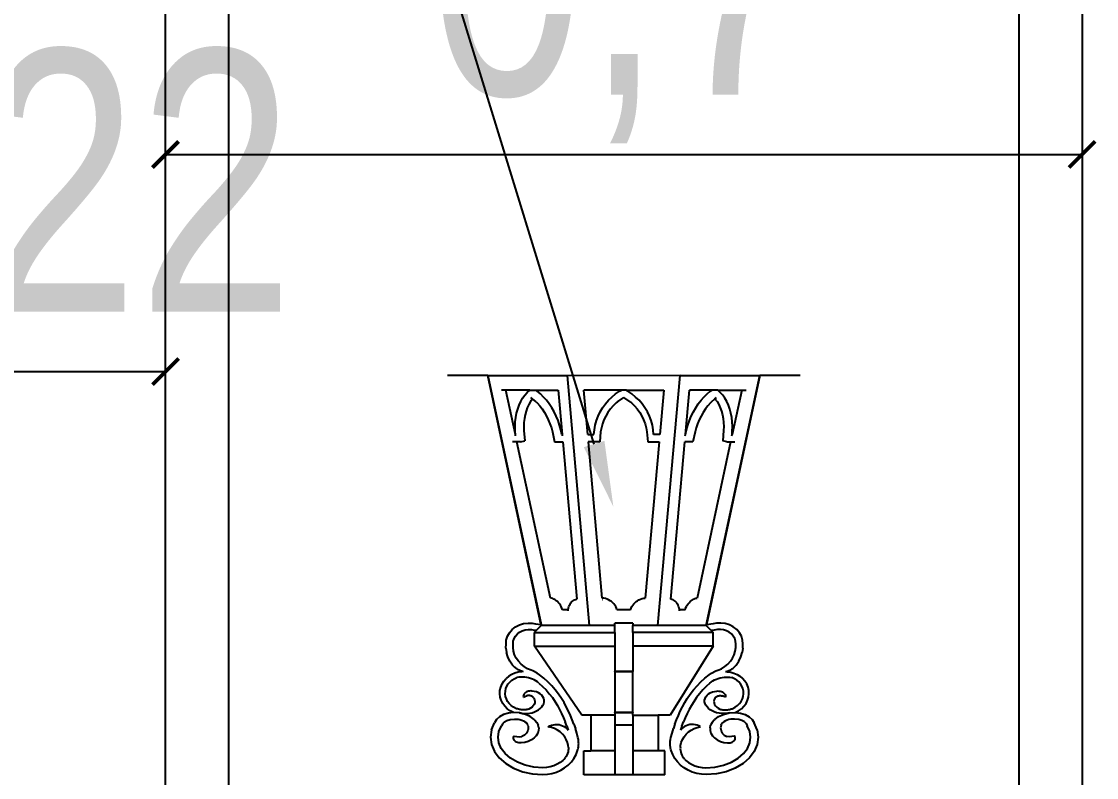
# Model space of a CAD drawing. Header units: inches. Extents: x -279 to 561, y -345 to 342.
# Drawn here: x -219.076 to -218.255, y 58.821 to 59.398 of the extents above; entities that cross this region are included whole.
import ezdxf
from ezdxf import colors
from ezdxf.entities.mleader import LeaderData, LeaderLine
from ezdxf.math import Vec2, Vec3

# ---------------------------------------------------------------- set-up
doc = ezdxf.new("R2010")
doc.units = ezdxf.units.IN
doc.header["$LTSCALE"] = 0.5
doc.header["$MEASUREMENT"] = 0
for name, color, linetype in [('Edges', 7, 'Continuous'), ('TEXT', 3, 'Continuous'), ('WAL', 7, 'Continuous')]:
    doc.layers.add(name, color=color, linetype=linetype)
doc.styles.add('ROM', font='AGENCYR.TTF', dxfattribs={"width": 0.8})
doc.styles.get("Standard").update_dxf_attribs({"font": 'arial.ttf'})
doc.dimstyles.new('Copy(9) of ISO-25', dxfattribs={"dimtxt": 0.2, "dimasz": 0.02, "dimexe": 0.05, "dimexo": 0.05, "dimgap": 0.02, "dimtad": 1, "dimtxsty": 'ROM', "dimblk": 'ARCHTICK', "dimcen": 0.03, "dimse1": 1, "dimse2": 1, "dimclrd": 248, "dimclrt": 248, "dimadec": 0, "dimazin": 0, "dimtfac": 1, "dimtmove": 0, "dimatfit": 3, "dimldrblk": 'DOT', "dimfxl": 1, "dimarcsym": 0})

# ---------------------------------------------------------------- blocks, each defined once
blk = doc.blocks.new('xx')
at = {"layer": 'Edges'}
for p, q in [((37.97503, 12.48296), (37.98899, 12.48296)), ((38.01653, 12.48296), (37.98899, 12.48296)), ((37.98899, 12.48296), (38.00742, 12.39684)), ((38.00748, 12.39658), (37.98899, 12.48296)), ((38.02418, 12.39658), (38.01653, 12.48296)), ((38.01653, 12.48296), (38.05539, 12.48294)), ((38.02418, 12.39658), (38.01653, 12.48296)), ((38.04781, 12.39658), (38.05547, 12.48296)), ((38.04781, 12.39658), (38.05547, 12.48296)), ((38.05539, 12.48294), (38.05539, 12.48296)), ((38.05539, 12.48294), (38.05547, 12.48296)), ((38.083, 12.48296), (38.05547, 12.48296)), ((38.06452, 12.39658), (38.083, 12.48296)), ((38.083, 12.48296), (38.06459, 12.39691)), ((38.06459, 12.39691), (38.083, 12.48296)), ((38.083, 12.48296), (38.09697, 12.48296)), ((37.99524, 12.47792), (37.99372, 12.47792)), ((37.99524, 12.47792), (37.99852, 12.46261)), ((38.00352, 12.47792), (37.99524, 12.47792)), ((38.00104, 12.47514), (38.00179, 12.47619)), ((38.00179, 12.47619), (38.00262, 12.47712)), ((38.00262, 12.47712), (38.00352, 12.47792)), ((38.00352, 12.47792), (38.00557, 12.47792)), ((38.0061, 12.47755), (38.00557, 12.47792)), ((38.00557, 12.47792), (38.01332, 12.47792)), ((38.00721, 12.47662), (38.0061, 12.47755)), ((38.00828, 12.47558), (38.00721, 12.47662)), ((38.01468, 12.46261), (38.01332, 12.47792)), ((38.02218, 12.47792), (38.02214, 12.47792)), ((38.02218, 12.47792), (38.02354, 12.46261)), ((38.03522, 12.47792), (38.02218, 12.47792)), ((38.03189, 12.47558), (38.03318, 12.47662)), ((38.03318, 12.47662), (38.03455, 12.47755)), ((38.03455, 12.47755), (38.03522, 12.47792)), ((38.03522, 12.47792), (38.03678, 12.47792)), ((38.03745, 12.47755), (38.03678, 12.47792)), ((38.03678, 12.47792), (38.04982, 12.47792)), ((38.03882, 12.47662), (38.03745, 12.47755)), ((38.0401, 12.47558), (38.03882, 12.47662)), ((38.04846, 12.46261), (38.04982, 12.47792)), ((38.04982, 12.47792), (38.04986, 12.47792)), ((38.05868, 12.47792), (38.05732, 12.46261)), ((38.06643, 12.47792), (38.05868, 12.47792)), ((38.06372, 12.47558), (38.06479, 12.47662)), ((38.06479, 12.47662), (38.0659, 12.47755)), ((38.0659, 12.47755), (38.06643, 12.47792)), ((38.06848, 12.47792), (38.06643, 12.47792)), ((38.06938, 12.47712), (38.06848, 12.47792)), ((38.06848, 12.47792), (38.07675, 12.47792)), ((38.07021, 12.47619), (38.06938, 12.47712)), ((38.07096, 12.47514), (38.07021, 12.47619)), ((38.07347, 12.46261), (38.07675, 12.47792)), ((38.07675, 12.47792), (38.07828, 12.47792)), ((37.99932, 12.47141), (37.9998, 12.47275)), ((37.9998, 12.47275), (38.00037, 12.47399)), ((38.00037, 12.47399), (38.00104, 12.47514)), ((38.00315, 12.47298), (38.00265, 12.47188)), ((38.00374, 12.474), (38.00315, 12.47298)), ((38.00402, 12.47438), (38.00374, 12.474)), ((38.0045, 12.47493), (38.0039, 12.47544)), ((38.00402, 12.47438), (38.0045, 12.47493)), ((38.00566, 12.47395), (38.0045, 12.47493)), ((38.00566, 12.47395), (38.00605, 12.47357)), ((38.00605, 12.47357), (38.00695, 12.47255)), ((38.00695, 12.47255), (38.00779, 12.47145)), ((38.00929, 12.47443), (38.00828, 12.47558)), ((38.01024, 12.47318), (38.00929, 12.47443)), ((38.01112, 12.47184), (38.01024, 12.47318)), ((38.02867, 12.47184), (38.02963, 12.47318)), ((38.02963, 12.47318), (38.03071, 12.47443)), ((38.03071, 12.47443), (38.03189, 12.47558)), ((38.03231, 12.47255), (38.03135, 12.47145)), ((38.03335, 12.47357), (38.03231, 12.47255)), ((38.03382, 12.47395), (38.03335, 12.47357)), ((38.03382, 12.47395), (38.036, 12.47544)), ((38.03817, 12.47395), (38.036, 12.47544)), ((38.03817, 12.47395), (38.03864, 12.47357)), ((38.03864, 12.47357), (38.03969, 12.47255)), ((38.03969, 12.47255), (38.04064, 12.47145)), ((38.04129, 12.47443), (38.0401, 12.47558)), ((38.04237, 12.47318), (38.04129, 12.47443)), ((38.04333, 12.47184), (38.04237, 12.47318)), ((38.06088, 12.47184), (38.06176, 12.47318)), ((38.06176, 12.47318), (38.06271, 12.47443)), ((38.06271, 12.47443), (38.06372, 12.47558)), ((38.06505, 12.47255), (38.06421, 12.47145)), ((38.06595, 12.47357), (38.06505, 12.47255)), ((38.06634, 12.47395), (38.06595, 12.47357)), ((38.06634, 12.47395), (38.0675, 12.47493)), ((38.0675, 12.47493), (38.0681, 12.47544)), ((38.06798, 12.47438), (38.0675, 12.47493)), ((38.06798, 12.47438), (38.06826, 12.474)), ((38.06826, 12.474), (38.06884, 12.47298)), ((38.06884, 12.47298), (38.06935, 12.47188)), ((38.07162, 12.47399), (38.07096, 12.47514)), ((38.07219, 12.47275), (38.07162, 12.47399)), ((38.07267, 12.47141), (38.07219, 12.47275)), ((37.9985, 12.46699), (37.99867, 12.46852)), ((37.99867, 12.46852), (37.99895, 12.47)), ((37.99895, 12.47), (37.99932, 12.47141)), ((38.00189, 12.46945), (38.00164, 12.46814)), ((38.00222, 12.4707), (38.00189, 12.46945)), ((38.00265, 12.47188), (38.00222, 12.4707)), ((38.00779, 12.47145), (38.00857, 12.47027)), ((38.00857, 12.47027), (38.00928, 12.46901)), ((38.00928, 12.46901), (38.00992, 12.46771)), ((38.01192, 12.47043), (38.01112, 12.47184)), ((38.01265, 12.46895), (38.01192, 12.47043)), ((38.01328, 12.46742), (38.01265, 12.46895)), ((38.02655, 12.46742), (38.02713, 12.46895)), ((38.02713, 12.46895), (38.02783, 12.47043)), ((38.02783, 12.47043), (38.02867, 12.47184)), ((38.02976, 12.46901), (38.02914, 12.46771)), ((38.0305, 12.47027), (38.02976, 12.46901)), ((38.03135, 12.47145), (38.0305, 12.47027)), ((38.04064, 12.47145), (38.04149, 12.47027)), ((38.04149, 12.47027), (38.04224, 12.46901)), ((38.04224, 12.46901), (38.04286, 12.46771)), ((38.04416, 12.47043), (38.04333, 12.47184)), ((38.04487, 12.46895), (38.04416, 12.47043)), ((38.04544, 12.46742), (38.04487, 12.46895)), ((38.05871, 12.46742), (38.05935, 12.46895)), ((38.05935, 12.46895), (38.06007, 12.47043)), ((38.06007, 12.47043), (38.06088, 12.47184)), ((38.06272, 12.46901), (38.06208, 12.46771)), ((38.06343, 12.47027), (38.06272, 12.46901)), ((38.06421, 12.47145), (38.06343, 12.47027)), ((38.06935, 12.47188), (38.06977, 12.4707)), ((38.06977, 12.4707), (38.07011, 12.46945)), ((38.07011, 12.46945), (38.07035, 12.46814)), ((38.07305, 12.47), (38.07267, 12.47141)), ((38.07333, 12.46852), (38.07305, 12.47)), ((38.0735, 12.46699), (38.07333, 12.46852)), ((37.99843, 12.46541), (37.9985, 12.46699)), ((37.99847, 12.4638), (37.99843, 12.46541)), ((38.00149, 12.46678), (38.00143, 12.46538)), ((38.00143, 12.46538), (38.00147, 12.46396)), ((38.00164, 12.46814), (38.00149, 12.46678)), ((38.00992, 12.46771), (38.01048, 12.46635)), ((38.01048, 12.46635), (38.01096, 12.46495)), ((38.01096, 12.46495), (38.01136, 12.46353)), ((38.01383, 12.46584), (38.01328, 12.46742)), ((38.01427, 12.46424), (38.01383, 12.46584)), ((38.02583, 12.46424), (38.02612, 12.46584)), ((38.02612, 12.46584), (38.02655, 12.46742)), ((38.02825, 12.46495), (38.02799, 12.46353)), ((38.02863, 12.46635), (38.02825, 12.46495)), ((38.02914, 12.46771), (38.02863, 12.46635)), ((38.04286, 12.46771), (38.04337, 12.46635)), ((38.04337, 12.46635), (38.04375, 12.46495)), ((38.04375, 12.46495), (38.044, 12.46353)), ((38.04587, 12.46584), (38.04544, 12.46742)), ((38.04616, 12.46424), (38.04587, 12.46584)), ((38.05772, 12.46424), (38.05817, 12.46584)), ((38.05817, 12.46584), (38.05871, 12.46742)), ((38.06103, 12.46495), (38.06064, 12.46353)), ((38.06151, 12.46635), (38.06103, 12.46495)), ((38.06208, 12.46771), (38.06151, 12.46635)), ((38.07035, 12.46814), (38.0705, 12.46678)), ((38.0705, 12.46678), (38.07056, 12.46538)), ((38.07056, 12.46538), (38.07053, 12.46396)), ((38.07356, 12.46541), (38.0735, 12.46699)), ((38.07352, 12.4638), (38.07356, 12.46541)), ((37.99858, 12.46261), (37.99847, 12.4638)), ((37.99852, 12.46261), (37.99858, 12.46261)), ((37.99862, 12.46218), (37.99858, 12.46261)), ((38.00147, 12.46396), (38.00178, 12.46048)), ((38.01136, 12.46353), (38.0121, 12.46005)), ((38.01462, 12.46261), (38.01427, 12.46424)), ((38.01468, 12.46261), (38.01462, 12.46261)), ((38.01472, 12.46218), (38.01468, 12.46261)), ((38.02354, 12.46261), (38.02569, 12.46261)), ((38.02569, 12.46261), (38.02583, 12.46424)), ((38.02799, 12.46353), (38.02769, 12.46005)), ((38.044, 12.46353), (38.04431, 12.46005)), ((38.0463, 12.46261), (38.04616, 12.46424)), ((38.04846, 12.46261), (38.0463, 12.46261)), ((38.05732, 12.46261), (38.05728, 12.46218)), ((38.05732, 12.46261), (38.05737, 12.46261)), ((38.05737, 12.46261), (38.05772, 12.46424)), ((38.06064, 12.46353), (38.05989, 12.46005)), ((38.07053, 12.46396), (38.07022, 12.46048)), ((38.07338, 12.46218), (38.07342, 12.46261)), ((38.07342, 12.46261), (38.07352, 12.4638)), ((38.07347, 12.46261), (38.07342, 12.46261)), ((37.99907, 12.46005), (37.99755, 12.46005)), ((37.99907, 12.46005), (38.01062, 12.40608)), ((38.00035, 12.46005), (37.99907, 12.46005)), ((38.00035, 12.46005), (38.00178, 12.46048)), ((38.0121, 12.46005), (38.01491, 12.46005)), ((38.01973, 12.40569), (38.01491, 12.46005)), ((38.02376, 12.46005), (38.02372, 12.46005)), ((38.02376, 12.46005), (38.02855, 12.40608)), ((38.02769, 12.46005), (38.02376, 12.46005)), ((38.04345, 12.40608), (38.04823, 12.46005)), ((38.04431, 12.46005), (38.04823, 12.46005)), ((38.04823, 12.46005), (38.04827, 12.46005)), ((38.05709, 12.46005), (38.05227, 12.40569)), ((38.05989, 12.46005), (38.05709, 12.46005)), ((38.06138, 12.40608), (38.07293, 12.46005)), ((38.07165, 12.46005), (38.07022, 12.46048)), ((38.07165, 12.46005), (38.07293, 12.46005)), ((38.07293, 12.46005), (38.07445, 12.46005)), ((38.01104, 12.406), (38.01062, 12.40608)), ((38.01146, 12.40588), (38.01104, 12.406)), ((38.01187, 12.40569), (38.01146, 12.40588)), ((38.01228, 12.40546), (38.01187, 12.40569)), ((38.01268, 12.40517), (38.01228, 12.40546)), ((38.01306, 12.40483), (38.01268, 12.40517)), ((38.01826, 12.40502), (38.01859, 12.40526)), ((38.01859, 12.40526), (38.01895, 12.40544)), ((38.01895, 12.40544), (38.01933, 12.40557)), ((38.01933, 12.40557), (38.01973, 12.40569)), ((38.01973, 12.40565), (38.01973, 12.40569)), ((38.02912, 12.406), (38.02855, 12.40608)), ((38.02969, 12.40588), (38.02912, 12.406)), ((38.03024, 12.40569), (38.02969, 12.40588)), ((38.03076, 12.40546), (38.03024, 12.40569)), ((38.03126, 12.40517), (38.03076, 12.40546)), ((38.03173, 12.40483), (38.03126, 12.40517)), ((38.04026, 12.40483), (38.04073, 12.40517)), ((38.04073, 12.40517), (38.04123, 12.40546)), ((38.04123, 12.40546), (38.04176, 12.40569)), ((38.04176, 12.40569), (38.04231, 12.40588)), ((38.04231, 12.40588), (38.04287, 12.406)), ((38.04287, 12.406), (38.04345, 12.40608)), ((38.04331, 12.40562), (38.04327, 12.40554)), ((38.05266, 12.40557), (38.05227, 12.40569)), ((38.05227, 12.40569), (38.05227, 12.40565)), ((38.05304, 12.40544), (38.05266, 12.40557)), ((38.0534, 12.40526), (38.05304, 12.40544)), ((38.05374, 12.40502), (38.0534, 12.40526)), ((38.05893, 12.40483), (38.05932, 12.40517)), ((38.05932, 12.40517), (38.05971, 12.40546)), ((38.05971, 12.40546), (38.06012, 12.40569)), ((38.06012, 12.40569), (38.06054, 12.40588)), ((38.06054, 12.40588), (38.06096, 12.406)), ((38.06096, 12.406), (38.06138, 12.40608)), ((38.01342, 12.40446), (38.01306, 12.40483)), ((38.01377, 12.40404), (38.01342, 12.40446)), ((38.01408, 12.40358), (38.01377, 12.40404)), ((38.01436, 12.4031), (38.01408, 12.40358)), ((38.01462, 12.40258), (38.01436, 12.4031)), ((38.01483, 12.40205), (38.01462, 12.40258)), ((38.01483, 12.40205), (38.01678, 12.40205)), ((38.01674, 12.40162), (38.01678, 12.40205)), ((38.01678, 12.40205), (38.01679, 12.40215)), ((38.01679, 12.40215), (38.01689, 12.40266)), ((38.01689, 12.40266), (38.01703, 12.40315)), ((38.01703, 12.40315), (38.0172, 12.4036)), ((38.0172, 12.4036), (38.01742, 12.40402)), ((38.01742, 12.40402), (38.01766, 12.4044)), ((38.01766, 12.4044), (38.01795, 12.40474)), ((38.01795, 12.40474), (38.01826, 12.40502)), ((38.03216, 12.40446), (38.03173, 12.40483)), ((38.03256, 12.40404), (38.03216, 12.40446)), ((38.0329, 12.40358), (38.03256, 12.40404)), ((38.0332, 12.4031), (38.0329, 12.40358)), ((38.03345, 12.40258), (38.0332, 12.4031)), ((38.03364, 12.40205), (38.03345, 12.40258)), ((38.03364, 12.40205), (38.03835, 12.40205)), ((38.03835, 12.40205), (38.03855, 12.40258)), ((38.03855, 12.40258), (38.03879, 12.4031)), ((38.03879, 12.4031), (38.03909, 12.40358)), ((38.03909, 12.40358), (38.03944, 12.40404)), ((38.03944, 12.40404), (38.03983, 12.40446)), ((38.03983, 12.40446), (38.04026, 12.40483)), ((38.05405, 12.40474), (38.05374, 12.40502)), ((38.05433, 12.4044), (38.05405, 12.40474)), ((38.05458, 12.40402), (38.05433, 12.4044)), ((38.05479, 12.4036), (38.05458, 12.40402)), ((38.05497, 12.40315), (38.05479, 12.4036)), ((38.05511, 12.40266), (38.05497, 12.40315)), ((38.05521, 12.40215), (38.05511, 12.40266)), ((38.05522, 12.40205), (38.05521, 12.40215)), ((38.05522, 12.40205), (38.05716, 12.40205)), ((38.05526, 12.40162), (38.05522, 12.40205)), ((38.05716, 12.40205), (38.05738, 12.40258)), ((38.05738, 12.40258), (38.05763, 12.4031)), ((38.05763, 12.4031), (38.05792, 12.40358)), ((38.05792, 12.40358), (38.05823, 12.40404)), ((38.05823, 12.40404), (38.05857, 12.40446)), ((38.05857, 12.40446), (38.05893, 12.40483)), ((37.99535, 12.39285), (37.99603, 12.39409)), ((37.99603, 12.39409), (37.99697, 12.3952)), ((37.99697, 12.3952), (37.99814, 12.39612)), ((37.99814, 12.39612), (37.99948, 12.39681)), ((37.99878, 12.39369), (37.99958, 12.39432)), ((37.99948, 12.39681), (38.00095, 12.39726)), ((37.99958, 12.39432), (38.0005, 12.3948)), ((38.0005, 12.3948), (38.00151, 12.39511)), ((38.00095, 12.39726), (38.00248, 12.39745)), ((38.00151, 12.39511), (38.00257, 12.39524)), ((38.00248, 12.39745), (38.00391, 12.39737)), ((38.00257, 12.39524), (38.00364, 12.39518)), ((38.00364, 12.39518), (38.0047, 12.39503)), ((38.00391, 12.39737), (38.00508, 12.3972)), ((38.0047, 12.39503), (38.00578, 12.39487)), ((38.00508, 12.3972), (38.00742, 12.39684)), ((38.00578, 12.39487), (38.00512, 12.3942)), ((38.00512, 12.38944), (38.00512, 12.3942)), ((38.00512, 12.3942), (38.03289, 12.3942)), ((38.00578, 12.39487), (38.00748, 12.39658)), ((38.00748, 12.39658), (38.00742, 12.39684)), ((38.00748, 12.39658), (38.02418, 12.39658)), ((38.02418, 12.39658), (38.03289, 12.39658)), ((38.03289, 12.39745), (38.03911, 12.39745)), ((38.03289, 12.39745), (38.03289, 12.39658)), ((38.03289, 12.3942), (38.03289, 12.39658)), ((38.03289, 12.3942), (38.03289, 12.38944)), ((38.03911, 12.39658), (38.03911, 12.39745)), ((38.03911, 12.39658), (38.04781, 12.39658)), ((38.03911, 12.3942), (38.03911, 12.39658)), ((38.06688, 12.3942), (38.03911, 12.3942)), ((38.03911, 12.3942), (38.03911, 12.38944)), ((38.04781, 12.39658), (38.06452, 12.39658)), ((38.06452, 12.39658), (38.06459, 12.39691)), ((38.06452, 12.39658), (38.06616, 12.39492)), ((38.06649, 12.3972), (38.06459, 12.39691)), ((38.06688, 12.39503), (38.06616, 12.39492)), ((38.06616, 12.39492), (38.06688, 12.3942)), ((38.06766, 12.39737), (38.06649, 12.3972)), ((38.06793, 12.39518), (38.06688, 12.39503)), ((38.06688, 12.38944), (38.06688, 12.3942)), ((38.06909, 12.39745), (38.06766, 12.39737)), ((38.069, 12.39524), (38.06793, 12.39518)), ((38.07006, 12.39511), (38.069, 12.39524)), ((38.07063, 12.39726), (38.06909, 12.39745)), ((38.07107, 12.3948), (38.07006, 12.39511)), ((38.07209, 12.39681), (38.07063, 12.39726)), ((38.07199, 12.39432), (38.07107, 12.3948)), ((38.07279, 12.39369), (38.07199, 12.39432)), ((38.07343, 12.39612), (38.07209, 12.39681)), ((38.0746, 12.3952), (38.07343, 12.39612)), ((38.07554, 12.39409), (38.0746, 12.3952)), ((38.07622, 12.39285), (38.07554, 12.39409)), ((37.99486, 12.39028), (37.99495, 12.3915)), ((37.99495, 12.3915), (37.99535, 12.39285)), ((37.99731, 12.39019), (37.99738, 12.39115)), ((37.99738, 12.39115), (37.99766, 12.39207)), ((37.99766, 12.39207), (37.99813, 12.39293)), ((37.99813, 12.39293), (37.99878, 12.39369)), ((38.07344, 12.39293), (38.07279, 12.39369)), ((38.07391, 12.39207), (38.07344, 12.39293)), ((38.07419, 12.39115), (38.07391, 12.39207)), ((38.07426, 12.39019), (38.07419, 12.39115)), ((38.07662, 12.3915), (38.07622, 12.39285)), ((38.07671, 12.39028), (38.07662, 12.3915)), ((37.99484, 12.3888), (37.99486, 12.39028)), ((37.99484, 12.3888), (37.99507, 12.38724)), ((37.99553, 12.38572), (37.99507, 12.38724)), ((37.9973, 12.38893), (37.99731, 12.39019)), ((37.99748, 12.38767), (37.9973, 12.38893)), ((37.99785, 12.38645), (37.99748, 12.38767)), ((38.00512, 12.38944), (38.01995, 12.36562)), ((38.00512, 12.38944), (38.03289, 12.38944)), ((38.03289, 12.38944), (38.03289, 12.38066)), ((38.06688, 12.38944), (38.03911, 12.38944)), ((38.03911, 12.38944), (38.03911, 12.38066)), ((38.05051, 12.36562), (38.06688, 12.38944)), ((38.07372, 12.38645), (38.07409, 12.38767)), ((38.07409, 12.38767), (38.07427, 12.38893)), ((38.07427, 12.38893), (38.07426, 12.39019)), ((38.07604, 12.38572), (38.07651, 12.38724)), ((38.07673, 12.3888), (38.07651, 12.38724)), ((38.07673, 12.3888), (38.07671, 12.39028)), ((37.99623, 12.38427), (37.99553, 12.38572)), ((37.99715, 12.38293), (37.99623, 12.38427)), ((37.99771, 12.38232), (37.99715, 12.38293)), ((37.99842, 12.38529), (37.99785, 12.38645)), ((37.99915, 12.38421), (37.99842, 12.38529)), ((38.00005, 12.38323), (37.99915, 12.38421)), ((38.00109, 12.38238), (38.00005, 12.38323)), ((38.07048, 12.38238), (38.07152, 12.38323)), ((38.07152, 12.38323), (38.07242, 12.38421)), ((38.07242, 12.38421), (38.07316, 12.38529)), ((38.07316, 12.38529), (38.07372, 12.38645)), ((38.07387, 12.38232), (38.07443, 12.38293)), ((38.07443, 12.38293), (38.07534, 12.38427)), ((38.07534, 12.38427), (38.07604, 12.38572)), ((37.99682, 12.3796), (37.99582, 12.37902)), ((37.9979, 12.38007), (37.99682, 12.3796)), ((37.99791, 12.38211), (37.99771, 12.38232)), ((37.99904, 12.38041), (37.9979, 12.38007)), ((37.99812, 12.38192), (37.99791, 12.38211)), ((37.99835, 12.38173), (37.99812, 12.38192)), ((37.99859, 12.38156), (37.99835, 12.38173)), ((37.99884, 12.3814), (37.99859, 12.38156)), ((37.9991, 12.38125), (37.99884, 12.3814)), ((38.00021, 12.38062), (37.99904, 12.38041)), ((37.99936, 12.38112), (37.9991, 12.38125)), ((37.99964, 12.381), (37.99936, 12.38112)), ((37.99992, 12.38089), (37.99964, 12.381)), ((38.00021, 12.3808), (37.99992, 12.38089)), ((38.00051, 12.38072), (38.00021, 12.3808)), ((38.00081, 12.38066), (38.00021, 12.38062)), ((38.00081, 12.38066), (38.00051, 12.38072)), ((38.00226, 12.38166), (38.00109, 12.38238)), ((38.00352, 12.38109), (38.00226, 12.38166)), ((38.00419, 12.38089), (38.00352, 12.38109)), ((38.00565, 12.38014), (38.00419, 12.38089)), ((38.00644, 12.37959), (38.00565, 12.38014)), ((38.00794, 12.3784), (38.00644, 12.37959)), ((38.03289, 12.38066), (38.03911, 12.38066)), ((38.03289, 12.38054), (38.03289, 12.38066)), ((38.03289, 12.38054), (38.03911, 12.38054)), ((38.03289, 12.3665), (38.03289, 12.38054)), ((38.03911, 12.38054), (38.03911, 12.38066)), ((38.03911, 12.38054), (38.03911, 12.3665)), ((38.06363, 12.3784), (38.06513, 12.37959)), ((38.06513, 12.37959), (38.06592, 12.38014)), ((38.06592, 12.38014), (38.06738, 12.38089)), ((38.06738, 12.38089), (38.06805, 12.38109)), ((38.06805, 12.38109), (38.06932, 12.38166)), ((38.06932, 12.38166), (38.07048, 12.38238)), ((38.07076, 12.38066), (38.07106, 12.38072)), ((38.07076, 12.38066), (38.07136, 12.38062)), ((38.07106, 12.38072), (38.07136, 12.3808)), ((38.07136, 12.3808), (38.07165, 12.38089)), ((38.07136, 12.38062), (38.07254, 12.38041)), ((38.07165, 12.38089), (38.07193, 12.381)), ((38.07193, 12.381), (38.07221, 12.38112)), ((38.07221, 12.38112), (38.07248, 12.38125)), ((38.07248, 12.38125), (38.07274, 12.3814)), ((38.07254, 12.38041), (38.07367, 12.38007)), ((38.07274, 12.3814), (38.07298, 12.38156)), ((38.07298, 12.38156), (38.07322, 12.38173)), ((38.07322, 12.38173), (38.07345, 12.38192)), ((38.07345, 12.38192), (38.07367, 12.38211)), ((38.07367, 12.38211), (38.07387, 12.38232)), ((38.07367, 12.38007), (38.07475, 12.3796)), ((38.07475, 12.3796), (38.07576, 12.37902)), ((37.99303, 12.3753), (37.99348, 12.37639)), ((37.99348, 12.37639), (37.99411, 12.3774)), ((37.99411, 12.3774), (37.99491, 12.37832)), ((37.99482, 12.37479), (37.99517, 12.37565)), ((37.99582, 12.37902), (37.99491, 12.37832)), ((37.99517, 12.37565), (37.99565, 12.37645)), ((37.99565, 12.37645), (37.99624, 12.37715)), ((37.99624, 12.37715), (37.99693, 12.37768)), ((37.99693, 12.37768), (37.99773, 12.37817)), ((37.99773, 12.37817), (37.9986, 12.37856)), ((37.99928, 12.37868), (37.9986, 12.37856)), ((37.99996, 12.37875), (37.99928, 12.37868)), ((38.00065, 12.37877), (37.99996, 12.37875)), ((38.00134, 12.37874), (38.00065, 12.37877)), ((38.00202, 12.37865), (38.00134, 12.37874)), ((38.0027, 12.37851), (38.00202, 12.37865)), ((38.00335, 12.37832), (38.0027, 12.37851)), ((38.00399, 12.37808), (38.00335, 12.37832)), ((38.0046, 12.37779), (38.00399, 12.37808)), ((38.00518, 12.37746), (38.0046, 12.37779)), ((38.00572, 12.37708), (38.00518, 12.37746)), ((38.00623, 12.37666), (38.00572, 12.37708)), ((38.00623, 12.37666), (38.00748, 12.37555)), ((38.00748, 12.37555), (38.0087, 12.37431)), ((38.00936, 12.37713), (38.00794, 12.3784)), ((38.01068, 12.37578), (38.00936, 12.37713)), ((38.01191, 12.37436), (38.01068, 12.37578)), ((38.05966, 12.37436), (38.06089, 12.37578)), ((38.06089, 12.37578), (38.06222, 12.37713)), ((38.06222, 12.37713), (38.06363, 12.3784)), ((38.06409, 12.37555), (38.06287, 12.37431)), ((38.06534, 12.37666), (38.06409, 12.37555)), ((38.06534, 12.37666), (38.06585, 12.37708)), ((38.06585, 12.37708), (38.06639, 12.37746)), ((38.06639, 12.37746), (38.06697, 12.37779)), ((38.06697, 12.37779), (38.06758, 12.37808)), ((38.06758, 12.37808), (38.06822, 12.37832)), ((38.06822, 12.37832), (38.06888, 12.37851)), ((38.06888, 12.37851), (38.06955, 12.37865)), ((38.06955, 12.37865), (38.07023, 12.37874)), ((38.07023, 12.37874), (38.07092, 12.37877)), ((38.07092, 12.37877), (38.07161, 12.37875)), ((38.07161, 12.37875), (38.07229, 12.37868)), ((38.07229, 12.37868), (38.07297, 12.37856)), ((38.07384, 12.37817), (38.07297, 12.37856)), ((38.07465, 12.37768), (38.07384, 12.37817)), ((38.07533, 12.37715), (38.07465, 12.37768)), ((38.07592, 12.37645), (38.07533, 12.37715)), ((38.07576, 12.37902), (38.07667, 12.37832)), ((38.07641, 12.37565), (38.07592, 12.37645)), ((38.07675, 12.37479), (38.07641, 12.37565)), ((38.07746, 12.3774), (38.07667, 12.37832)), ((38.07809, 12.37639), (38.07746, 12.3774)), ((38.07854, 12.3753), (38.07809, 12.37639)), ((37.99273, 12.373), (37.99278, 12.37416)), ((37.99287, 12.37184), (37.99273, 12.373)), ((37.99278, 12.37416), (37.99303, 12.3753)), ((37.99321, 12.37072), (37.99287, 12.37184)), ((37.9946, 12.37297), (37.99463, 12.37389)), ((37.99473, 12.37206), (37.9946, 12.37297)), ((37.99463, 12.37389), (37.99482, 12.37479)), ((37.99501, 12.37118), (37.99473, 12.37206)), ((38.00088, 12.37242), (38.00084, 12.37213)), ((38.00084, 12.37213), (38.00087, 12.37184)), ((38.00087, 12.37184), (38.00137, 12.37209)), ((38.00098, 12.37271), (38.00088, 12.37242)), ((38.00114, 12.37297), (38.00098, 12.37271)), ((38.00135, 12.37322), (38.00114, 12.37297)), ((38.00161, 12.37344), (38.00135, 12.37322)), ((38.00137, 12.37209), (38.00192, 12.37227)), ((38.00192, 12.37362), (38.00161, 12.37344)), ((38.00226, 12.37377), (38.00192, 12.37362)), ((38.00217, 12.37232), (38.00192, 12.37227)), ((38.00242, 12.37236), (38.00217, 12.37232)), ((38.00263, 12.37388), (38.00226, 12.37377)), ((38.00268, 12.37237), (38.00242, 12.37236)), ((38.00301, 12.37394), (38.00263, 12.37388)), ((38.00294, 12.37235), (38.00268, 12.37237)), ((38.00319, 12.37231), (38.00294, 12.37235)), ((38.00341, 12.37396), (38.00301, 12.37394)), ((38.00344, 12.37225), (38.00319, 12.37231)), ((38.0038, 12.37393), (38.00341, 12.37396)), ((38.00367, 12.37216), (38.00344, 12.37225)), ((38.00388, 12.37205), (38.00367, 12.37216)), ((38.0046, 12.37382), (38.0038, 12.37393)), ((38.00408, 12.37192), (38.00388, 12.37205)), ((38.00425, 12.37178), (38.00408, 12.37192)), ((38.00439, 12.37162), (38.00425, 12.37178)), ((38.00537, 12.37361), (38.0046, 12.37382)), ((38.00608, 12.3733), (38.00537, 12.37361)), ((38.0067, 12.37291), (38.00608, 12.3733)), ((38.00722, 12.37245), (38.0067, 12.37291)), ((38.00763, 12.37192), (38.00722, 12.37245)), ((38.00791, 12.37135), (38.00763, 12.37192)), ((38.0087, 12.37431), (38.00984, 12.37301)), ((38.00984, 12.37301), (38.01088, 12.37165)), ((38.01304, 12.37288), (38.01191, 12.37436)), ((38.01407, 12.37134), (38.01304, 12.37288)), ((38.0575, 12.37134), (38.05853, 12.37288)), ((38.05853, 12.37288), (38.05966, 12.37436)), ((38.06174, 12.37301), (38.06069, 12.37165)), ((38.06287, 12.37431), (38.06174, 12.37301)), ((38.06367, 12.37135), (38.06394, 12.37192)), ((38.06394, 12.37192), (38.06435, 12.37245)), ((38.06435, 12.37245), (38.06487, 12.37291)), ((38.06487, 12.37291), (38.0655, 12.3733)), ((38.0655, 12.3733), (38.0662, 12.37361)), ((38.0662, 12.37361), (38.06697, 12.37382)), ((38.06697, 12.37382), (38.06777, 12.37393)), ((38.06718, 12.37162), (38.06732, 12.37178)), ((38.06732, 12.37178), (38.0675, 12.37192)), ((38.0675, 12.37192), (38.06769, 12.37205)), ((38.06769, 12.37205), (38.0679, 12.37216)), ((38.06777, 12.37393), (38.06817, 12.37396)), ((38.0679, 12.37216), (38.06814, 12.37225)), ((38.06814, 12.37225), (38.06838, 12.37231)), ((38.06817, 12.37396), (38.06856, 12.37394)), ((38.06838, 12.37231), (38.06863, 12.37235)), ((38.06856, 12.37394), (38.06895, 12.37388)), ((38.06863, 12.37235), (38.06889, 12.37237)), ((38.06889, 12.37237), (38.06915, 12.37236)), ((38.06895, 12.37388), (38.06931, 12.37377)), ((38.06915, 12.37236), (38.06941, 12.37232)), ((38.06931, 12.37377), (38.06965, 12.37362)), ((38.06941, 12.37232), (38.06966, 12.37227)), ((38.06965, 12.37362), (38.06996, 12.37344)), ((38.0702, 12.37209), (38.06966, 12.37227)), ((38.06996, 12.37344), (38.07022, 12.37322)), ((38.0707, 12.37184), (38.0702, 12.37209)), ((38.07022, 12.37322), (38.07043, 12.37297)), ((38.07043, 12.37297), (38.07059, 12.37271)), ((38.07059, 12.37271), (38.07069, 12.37242)), ((38.07069, 12.37242), (38.07073, 12.37213)), ((38.07073, 12.37213), (38.0707, 12.37184)), ((38.07657, 12.37118), (38.07685, 12.37206)), ((38.07694, 12.37389), (38.07675, 12.37479)), ((38.07685, 12.37206), (38.07697, 12.37297)), ((38.07697, 12.37297), (38.07694, 12.37389)), ((38.07836, 12.37072), (38.0787, 12.37184)), ((38.07879, 12.37416), (38.07854, 12.3753)), ((38.0787, 12.37184), (38.07885, 12.373)), ((38.07885, 12.373), (38.07879, 12.37416)), ((37.99374, 12.36966), (37.99321, 12.37072)), ((37.99445, 12.36869), (37.99374, 12.36966)), ((37.99531, 12.36783), (37.99445, 12.36869)), ((37.99543, 12.37035), (37.99501, 12.37118)), ((37.996, 12.36959), (37.99543, 12.37035)), ((37.99669, 12.36891), (37.996, 12.36959)), ((37.99749, 12.36834), (37.99669, 12.36891)), ((37.99849, 12.36783), (37.99749, 12.36834)), ((38.00388, 12.36836), (38.00336, 12.36797)), ((38.00431, 12.36881), (38.00388, 12.36836)), ((38.00461, 12.36931), (38.00431, 12.36881)), ((38.00439, 12.37162), (38.00451, 12.37145)), ((38.00451, 12.37145), (38.00473, 12.37093)), ((38.00479, 12.36984), (38.00461, 12.36931)), ((38.00473, 12.37093), (38.00483, 12.37038)), ((38.00483, 12.37038), (38.00479, 12.36984)), ((38.00671, 12.36794), (38.00721, 12.36846)), ((38.00721, 12.36846), (38.00762, 12.36899)), ((38.00762, 12.36899), (38.0079, 12.36955)), ((38.0079, 12.36955), (38.00804, 12.37015)), ((38.00804, 12.37076), (38.00791, 12.37135)), ((38.00804, 12.37015), (38.00804, 12.37076)), ((38.01088, 12.37165), (38.01183, 12.37022)), ((38.01183, 12.37022), (38.01263, 12.36889)), ((38.01263, 12.36889), (38.01339, 12.36751)), ((38.01492, 12.36992), (38.01407, 12.37134)), ((38.01571, 12.36848), (38.01492, 12.36992)), ((38.01645, 12.36701), (38.01571, 12.36848)), ((38.05512, 12.36701), (38.05586, 12.36848)), ((38.05586, 12.36848), (38.05666, 12.36992)), ((38.05666, 12.36992), (38.0575, 12.37134)), ((38.05894, 12.36889), (38.05818, 12.36751)), ((38.05974, 12.37022), (38.05894, 12.36889)), ((38.06069, 12.37165), (38.05974, 12.37022)), ((38.06353, 12.37076), (38.06367, 12.37135)), ((38.06353, 12.37015), (38.06353, 12.37076)), ((38.06367, 12.36955), (38.06353, 12.37015)), ((38.06396, 12.36899), (38.06367, 12.36955)), ((38.06437, 12.36846), (38.06396, 12.36899)), ((38.06486, 12.36794), (38.06437, 12.36846)), ((38.06684, 12.37093), (38.06675, 12.37038)), ((38.06675, 12.37038), (38.06679, 12.36984)), ((38.06679, 12.36984), (38.06696, 12.36931)), ((38.06706, 12.37145), (38.06684, 12.37093)), ((38.06696, 12.36931), (38.06727, 12.36881)), ((38.06718, 12.37162), (38.06706, 12.37145)), ((38.06727, 12.36881), (38.06769, 12.36836)), ((38.06769, 12.36836), (38.06821, 12.36797)), ((38.07308, 12.36783), (38.07409, 12.36834)), ((38.07409, 12.36834), (38.07488, 12.36891)), ((38.07488, 12.36891), (38.07557, 12.36959)), ((38.07557, 12.36959), (38.07614, 12.37035)), ((38.07614, 12.37035), (38.07657, 12.37118)), ((38.07626, 12.36783), (38.07712, 12.36869)), ((38.07712, 12.36869), (38.07783, 12.36966)), ((38.07783, 12.36966), (38.07836, 12.37072)), ((37.99264, 12.36507), (37.99156, 12.36406)), ((37.99404, 12.36584), (37.99264, 12.36507)), ((37.99568, 12.36633), (37.99404, 12.36584)), ((37.99632, 12.36709), (37.99531, 12.36783)), ((37.99744, 12.3665), (37.99568, 12.36633)), ((37.99744, 12.3665), (37.99632, 12.36709)), ((37.99957, 12.36634), (37.99744, 12.3665)), ((37.99885, 12.36774), (37.99849, 12.36783)), ((37.99916, 12.36764), (37.99885, 12.36774)), ((37.99947, 12.36756), (37.99916, 12.36764)), ((37.99979, 12.3675), (37.99947, 12.36756)), ((38.00155, 12.36586), (37.99957, 12.36634)), ((37.99957, 12.36634), (38.00043, 12.3662)), ((38.00012, 12.36745), (37.99979, 12.3675)), ((38.00045, 12.36741), (38.00012, 12.36745)), ((38.00043, 12.3662), (38.0013, 12.36614)), ((38.00079, 12.3674), (38.00045, 12.36741)), ((38.00112, 12.3674), (38.00079, 12.3674)), ((38.00146, 12.36742), (38.00112, 12.3674)), ((38.0013, 12.36614), (38.00219, 12.36616)), ((38.00179, 12.36745), (38.00146, 12.36742)), ((38.00326, 12.36509), (38.00155, 12.36586)), ((38.00211, 12.36751), (38.00179, 12.36745)), ((38.00243, 12.36758), (38.00211, 12.36751)), ((38.00219, 12.36616), (38.00306, 12.36627)), ((38.00275, 12.36766), (38.00243, 12.36758)), ((38.00336, 12.36797), (38.00275, 12.36766)), ((38.00306, 12.36627), (38.0039, 12.36645)), ((38.00457, 12.36408), (38.00326, 12.36509)), ((38.0039, 12.36645), (38.0047, 12.36672)), ((38.0047, 12.36672), (38.00544, 12.36706)), ((38.00544, 12.36706), (38.00612, 12.36747)), ((38.00612, 12.36747), (38.00671, 12.36794)), ((38.01339, 12.36751), (38.0141, 12.36612)), ((38.0141, 12.36612), (38.01475, 12.36471)), ((38.01475, 12.36471), (38.01536, 12.36328)), ((38.01713, 12.36552), (38.01645, 12.36701)), ((38.01776, 12.36402), (38.01713, 12.36552)), ((38.01995, 12.36562), (38.02416, 12.36562)), ((38.02416, 12.36562), (38.02416, 12.35321)), ((38.03289, 12.36562), (38.02416, 12.36562)), ((38.03289, 12.3665), (38.03911, 12.3665)), ((38.03289, 12.3665), (38.03289, 12.36634)), ((38.03289, 12.36634), (38.03911, 12.36634)), ((38.03289, 12.36562), (38.03289, 12.36634)), ((38.03289, 12.36562), (38.03289, 12.36212)), ((38.03911, 12.36634), (38.03911, 12.3665)), ((38.03911, 12.36634), (38.03911, 12.36562)), ((38.03911, 12.36562), (38.04741, 12.36562)), ((38.03911, 12.36562), (38.03911, 12.36212)), ((38.04741, 12.36562), (38.04741, 12.35321)), ((38.04741, 12.36562), (38.05051, 12.36562)), ((38.05381, 12.36402), (38.05444, 12.36552)), ((38.05444, 12.36552), (38.05512, 12.36701)), ((38.05682, 12.36471), (38.05622, 12.36328)), ((38.05748, 12.36612), (38.05682, 12.36471)), ((38.05818, 12.36751), (38.05748, 12.36612)), ((38.06546, 12.36747), (38.06486, 12.36794)), ((38.06613, 12.36706), (38.06546, 12.36747)), ((38.06687, 12.36672), (38.06613, 12.36706)), ((38.06767, 12.36645), (38.06687, 12.36672)), ((38.067, 12.36408), (38.06831, 12.36509)), ((38.06851, 12.36627), (38.06767, 12.36645)), ((38.06821, 12.36797), (38.06883, 12.36766)), ((38.06831, 12.36509), (38.07002, 12.36586)), ((38.06939, 12.36616), (38.06851, 12.36627)), ((38.06883, 12.36766), (38.06914, 12.36758)), ((38.06914, 12.36758), (38.06946, 12.36751)), ((38.07027, 12.36614), (38.06939, 12.36616)), ((38.06946, 12.36751), (38.06979, 12.36745)), ((38.06979, 12.36745), (38.07012, 12.36742)), ((38.07002, 12.36586), (38.07201, 12.36634)), ((38.07012, 12.36742), (38.07045, 12.3674)), ((38.07115, 12.3662), (38.07027, 12.36614)), ((38.07045, 12.3674), (38.07079, 12.3674)), ((38.07079, 12.3674), (38.07112, 12.36741)), ((38.07112, 12.36741), (38.07145, 12.36745)), ((38.07201, 12.36634), (38.07115, 12.3662)), ((38.07145, 12.36745), (38.07178, 12.3675)), ((38.07178, 12.3675), (38.0721, 12.36756)), ((38.07201, 12.36634), (38.07414, 12.3665)), ((38.0721, 12.36756), (38.07242, 12.36764)), ((38.07242, 12.36764), (38.07272, 12.36774)), ((38.07272, 12.36774), (38.07308, 12.36783)), ((38.07414, 12.3665), (38.07525, 12.36709)), ((38.07414, 12.3665), (38.0759, 12.36633)), ((38.07525, 12.36709), (38.07626, 12.36783)), ((38.0759, 12.36633), (38.07753, 12.36584)), ((38.07753, 12.36584), (38.07894, 12.36507)), ((38.07894, 12.36507), (38.08001, 12.36406)), ((37.98986, 12.36047), (37.99088, 12.36289)), ((37.99156, 12.36406), (37.99088, 12.36289)), ((37.99243, 12.35991), (37.99329, 12.36194)), ((37.99373, 12.3627), (37.99329, 12.36194)), ((37.99431, 12.36326), (37.99373, 12.3627)), ((37.99431, 12.36326), (37.99518, 12.36374)), ((37.99518, 12.36374), (37.99627, 12.36406)), ((37.99627, 12.36406), (37.99775, 12.36421)), ((37.99775, 12.36421), (37.9984, 12.36423)), ((37.9984, 12.36423), (37.99904, 12.36419)), ((37.99904, 12.36419), (37.99968, 12.36407)), ((37.99968, 12.36407), (38.00029, 12.36388)), ((38.00029, 12.36388), (38.00087, 12.36362)), ((38.00087, 12.36362), (38.00141, 12.3633)), ((38.00141, 12.3633), (38.00191, 12.36292)), ((38.00191, 12.36292), (38.00217, 12.36252)), ((38.00236, 12.36209), (38.00217, 12.36252)), ((38.00236, 12.36209), (38.00248, 12.36163)), ((38.00249, 12.36071), (38.00238, 12.36025)), ((38.00248, 12.36163), (38.00253, 12.36117)), ((38.00253, 12.36117), (38.00249, 12.36071)), ((38.00457, 12.36408), (38.00459, 12.36406)), ((38.00459, 12.36406), (38.0048, 12.36389)), ((38.0048, 12.36389), (38.00549, 12.36308)), ((38.00549, 12.36308), (38.00596, 12.36219)), ((38.00618, 12.36125), (38.00596, 12.36219)), ((38.00618, 12.36125), (38.00614, 12.36029)), ((38.00943, 12.3616), (38.01, 12.3619)), ((38.01057, 12.36135), (38.00943, 12.3616)), ((38.01, 12.3619), (38.0106, 12.36214)), ((38.01166, 12.36096), (38.01057, 12.36135)), ((38.0106, 12.36214), (38.01123, 12.3623)), ((38.01123, 12.3623), (38.01188, 12.36238)), ((38.01268, 12.36043), (38.01166, 12.36096)), ((38.01188, 12.36238), (38.01254, 12.36238)), ((38.01254, 12.36238), (38.01319, 12.36231)), ((38.01319, 12.36231), (38.01382, 12.36216)), ((38.01382, 12.36216), (38.01443, 12.36193)), ((38.01443, 12.36193), (38.015, 12.36163)), ((38.015, 12.36163), (38.01552, 12.36127)), ((38.0159, 12.36183), (38.01536, 12.36328)), ((38.01552, 12.36127), (38.01599, 12.36084)), ((38.0159, 12.36183), (38.0164, 12.36036)), ((38.01599, 12.36084), (38.0164, 12.36036)), ((38.01834, 12.36249), (38.01776, 12.36402)), ((38.01834, 12.36249), (38.01886, 12.36095)), ((38.01932, 12.3594), (38.01886, 12.36095)), ((38.03289, 12.36212), (38.03911, 12.36212)), ((38.03289, 12.36212), (38.03289, 12.35321)), ((38.03911, 12.36212), (38.03911, 12.35321)), ((38.05226, 12.3594), (38.05272, 12.36095)), ((38.05324, 12.36249), (38.05272, 12.36095)), ((38.05324, 12.36249), (38.05381, 12.36402)), ((38.05567, 12.36183), (38.05517, 12.36036)), ((38.05558, 12.36084), (38.05517, 12.36036)), ((38.05605, 12.36127), (38.05558, 12.36084)), ((38.05567, 12.36183), (38.05622, 12.36328)), ((38.05657, 12.36163), (38.05605, 12.36127)), ((38.05714, 12.36193), (38.05657, 12.36163)), ((38.05775, 12.36216), (38.05714, 12.36193)), ((38.05838, 12.36231), (38.05775, 12.36216)), ((38.05903, 12.36238), (38.05838, 12.36231)), ((38.05889, 12.36043), (38.05991, 12.36096)), ((38.05969, 12.36238), (38.05903, 12.36238)), ((38.06034, 12.3623), (38.05969, 12.36238)), ((38.05991, 12.36096), (38.061, 12.36135)), ((38.06097, 12.36214), (38.06034, 12.3623)), ((38.06157, 12.3619), (38.06097, 12.36214)), ((38.061, 12.36135), (38.06214, 12.3616)), ((38.06214, 12.3616), (38.06157, 12.3619)), ((38.0654, 12.36125), (38.06562, 12.36219)), ((38.0654, 12.36125), (38.06543, 12.36029)), ((38.06608, 12.36308), (38.06562, 12.36219)), ((38.06677, 12.36389), (38.06608, 12.36308)), ((38.06699, 12.36406), (38.06677, 12.36389)), ((38.067, 12.36408), (38.06699, 12.36406)), ((38.06909, 12.36163), (38.06905, 12.36117)), ((38.06905, 12.36117), (38.06908, 12.36071)), ((38.06908, 12.36071), (38.06919, 12.36025)), ((38.06921, 12.36209), (38.06909, 12.36163)), ((38.06921, 12.36209), (38.0694, 12.36252)), ((38.06967, 12.36292), (38.0694, 12.36252)), ((38.07016, 12.3633), (38.06967, 12.36292)), ((38.0707, 12.36362), (38.07016, 12.3633)), ((38.07128, 12.36388), (38.0707, 12.36362)), ((38.07189, 12.36407), (38.07128, 12.36388)), ((38.07253, 12.36419), (38.07189, 12.36407)), ((38.07317, 12.36423), (38.07253, 12.36419)), ((38.07382, 12.36421), (38.07317, 12.36423)), ((38.0753, 12.36406), (38.07382, 12.36421)), ((38.07639, 12.36374), (38.0753, 12.36406)), ((38.07726, 12.36326), (38.07639, 12.36374)), ((38.07726, 12.36326), (38.07785, 12.3627)), ((38.07785, 12.3627), (38.07828, 12.36194)), ((38.07914, 12.35991), (38.07828, 12.36194)), ((38.08001, 12.36406), (38.08069, 12.36289)), ((38.08172, 12.36047), (38.08069, 12.36289)), ((37.98986, 12.36047), (37.98951, 12.35796)), ((37.98951, 12.35796), (37.98985, 12.35544)), ((37.99216, 12.35795), (37.99243, 12.35991)), ((37.99243, 12.356), (37.99216, 12.35795)), ((37.99744, 12.35755), (37.99745, 12.35786)), ((37.99751, 12.35724), (37.99744, 12.35755)), ((37.99745, 12.35786), (37.99754, 12.35816)), ((37.99765, 12.35695), (37.99751, 12.35724)), ((37.99754, 12.35816), (37.9977, 12.35845)), ((37.99787, 12.35668), (37.99765, 12.35695)), ((37.9977, 12.35845), (37.99779, 12.35831)), ((37.99779, 12.35831), (37.99863, 12.35816)), ((37.99863, 12.35816), (37.9995, 12.35814)), ((37.9995, 12.35814), (38.00036, 12.35824)), ((38.00083, 12.35845), (38.00036, 12.35824)), ((38.00125, 12.35872), (38.00083, 12.35845)), ((38.00163, 12.35904), (38.00125, 12.35872)), ((38.00195, 12.35941), (38.00163, 12.35904)), ((38.0022, 12.35982), (38.00195, 12.35941)), ((38.00238, 12.36025), (38.0022, 12.35982)), ((38.00366, 12.35704), (38.00257, 12.35653)), ((38.00459, 12.3577), (38.00366, 12.35704)), ((38.00534, 12.35848), (38.00459, 12.3577)), ((38.00586, 12.35936), (38.00534, 12.35848)), ((38.00614, 12.36029), (38.00586, 12.35936)), ((38.01361, 12.35978), (38.01268, 12.36043)), ((38.01444, 12.35901), (38.01361, 12.35978)), ((38.01514, 12.35814), (38.01444, 12.35901)), ((38.0157, 12.35718), (38.01514, 12.35814)), ((38.01612, 12.35617), (38.0157, 12.35718)), ((38.01972, 12.35783), (38.01932, 12.3594)), ((38.01987, 12.35715), (38.01972, 12.35783)), ((38.01995, 12.3566), (38.01987, 12.35715)), ((38.05163, 12.3566), (38.0517, 12.35715)), ((38.0517, 12.35715), (38.05185, 12.35783)), ((38.05185, 12.35783), (38.05226, 12.3594)), ((38.05545, 12.35617), (38.05587, 12.35718)), ((38.05587, 12.35718), (38.05643, 12.35814)), ((38.05643, 12.35814), (38.05713, 12.35901)), ((38.05713, 12.35901), (38.05796, 12.35978)), ((38.05796, 12.35978), (38.05889, 12.36043)), ((38.06543, 12.36029), (38.06571, 12.35936)), ((38.06571, 12.35936), (38.06624, 12.35848)), ((38.06624, 12.35848), (38.06698, 12.3577)), ((38.06698, 12.3577), (38.06792, 12.35704)), ((38.06792, 12.35704), (38.06901, 12.35653)), ((38.06919, 12.36025), (38.06937, 12.35982)), ((38.06937, 12.35982), (38.06963, 12.35941)), ((38.06963, 12.35941), (38.06994, 12.35904)), ((38.06994, 12.35904), (38.07032, 12.35872)), ((38.07032, 12.35872), (38.07075, 12.35845)), ((38.07075, 12.35845), (38.07121, 12.35824)), ((38.07207, 12.35814), (38.07121, 12.35824)), ((38.07294, 12.35816), (38.07207, 12.35814)), ((38.07378, 12.35831), (38.07294, 12.35816)), ((38.07371, 12.35668), (38.07392, 12.35695)), ((38.07387, 12.35845), (38.07378, 12.35831)), ((38.07403, 12.35816), (38.07387, 12.35845)), ((38.07392, 12.35695), (38.07406, 12.35724)), ((38.07412, 12.35786), (38.07403, 12.35816)), ((38.07406, 12.35724), (38.07413, 12.35755)), ((38.07413, 12.35755), (38.07412, 12.35786)), ((38.07941, 12.35795), (38.07914, 12.35991)), ((38.07914, 12.356), (38.07941, 12.35795)), ((38.08172, 12.36047), (38.08207, 12.35796)), ((38.08207, 12.35796), (38.08172, 12.35544)), ((37.98985, 12.35544), (37.99087, 12.35303)), ((37.99325, 12.3541), (37.99243, 12.356)), ((37.9946, 12.35229), (37.99325, 12.3541)), ((37.99814, 12.35645), (37.99787, 12.35668)), ((37.99848, 12.35625), (37.99814, 12.35645)), ((37.99885, 12.35611), (37.99848, 12.35625)), ((37.99925, 12.35602), (37.99885, 12.35611)), ((37.99967, 12.35599), (37.99925, 12.35602)), ((38.00009, 12.35601), (37.99967, 12.35599)), ((38.00136, 12.35618), (38.00009, 12.35601)), ((38.00257, 12.35653), (38.00136, 12.35618)), ((38.01638, 12.35511), (38.01612, 12.35617)), ((38.0164, 12.35343), (38.01629, 12.35288)), ((38.01644, 12.35437), (38.01638, 12.35511)), ((38.01645, 12.35399), (38.0164, 12.35343)), ((38.01644, 12.35437), (38.01645, 12.35399)), ((38.01909, 12.35197), (38.01963, 12.35336)), ((38.01963, 12.35336), (38.01974, 12.35375)), ((38.01974, 12.35375), (38.01983, 12.35415)), ((38.01983, 12.35415), (38.0199, 12.35456)), ((38.0199, 12.35456), (38.01995, 12.35496)), ((38.01998, 12.35619), (38.01995, 12.3566)), ((38.01995, 12.35496), (38.01998, 12.35537)), ((38.01999, 12.35578), (38.01998, 12.35619)), ((38.01998, 12.35537), (38.01999, 12.35578)), ((38.02176, 12.34494), (38.02176, 12.35321)), ((38.02176, 12.35321), (38.02416, 12.35321)), ((38.02416, 12.35321), (38.03289, 12.35321)), ((38.03289, 12.35321), (38.03289, 12.34507)), ((38.03911, 12.35321), (38.04741, 12.35321)), ((38.03911, 12.35321), (38.03911, 12.34507)), ((38.04981, 12.35321), (38.04741, 12.35321)), ((38.04981, 12.34494), (38.04981, 12.35321)), ((38.05159, 12.35578), (38.0516, 12.35619)), ((38.0516, 12.35537), (38.05159, 12.35578)), ((38.0516, 12.35619), (38.05163, 12.3566)), ((38.05163, 12.35496), (38.0516, 12.35537)), ((38.05168, 12.35456), (38.05163, 12.35496)), ((38.05175, 12.35415), (38.05168, 12.35456)), ((38.05184, 12.35375), (38.05175, 12.35415)), ((38.05195, 12.35336), (38.05184, 12.35375)), ((38.05248, 12.35197), (38.05195, 12.35336)), ((38.05513, 12.35437), (38.0552, 12.35511)), ((38.05513, 12.35437), (38.05513, 12.35399)), ((38.05513, 12.35399), (38.05518, 12.35343)), ((38.05518, 12.35343), (38.05528, 12.35288)), ((38.0552, 12.35511), (38.05545, 12.35617)), ((38.06901, 12.35653), (38.07021, 12.35618)), ((38.07021, 12.35618), (38.07148, 12.35601)), ((38.07148, 12.35601), (38.0719, 12.35599)), ((38.0719, 12.35599), (38.07232, 12.35602)), ((38.07232, 12.35602), (38.07272, 12.35611)), ((38.07272, 12.35611), (38.0731, 12.35625)), ((38.0731, 12.35625), (38.07343, 12.35645)), ((38.07343, 12.35645), (38.07371, 12.35668)), ((38.07697, 12.35229), (38.07833, 12.3541)), ((38.07833, 12.3541), (38.07914, 12.356)), ((38.08172, 12.35544), (38.0807, 12.35303)), ((37.99087, 12.35303), (37.99254, 12.3508)), ((37.99254, 12.3508), (37.99478, 12.34885)), ((37.99647, 12.35067), (37.9946, 12.35229)), ((37.9988, 12.34931), (37.99647, 12.35067)), ((38.01411, 12.3496), (38.01362, 12.34926)), ((38.01455, 12.34997), (38.01411, 12.3496)), ((38.01496, 12.35039), (38.01455, 12.34997)), ((38.01496, 12.35039), (38.01533, 12.35083)), ((38.01564, 12.35131), (38.01533, 12.35083)), ((38.01591, 12.35181), (38.01564, 12.35131)), ((38.01613, 12.35234), (38.01591, 12.35181)), ((38.01629, 12.35288), (38.01613, 12.35234)), ((38.01637, 12.34834), (38.01745, 12.34944)), ((38.01745, 12.34944), (38.01836, 12.35066)), ((38.01836, 12.35066), (38.01909, 12.35197)), ((38.05321, 12.35066), (38.05248, 12.35197)), ((38.05412, 12.34944), (38.05321, 12.35066)), ((38.0552, 12.34834), (38.05412, 12.34944)), ((38.05528, 12.35288), (38.05544, 12.35234)), ((38.05544, 12.35234), (38.05566, 12.35181)), ((38.05566, 12.35181), (38.05593, 12.35131)), ((38.05593, 12.35131), (38.05625, 12.35083)), ((38.05661, 12.35039), (38.05625, 12.35083)), ((38.05661, 12.35039), (38.05702, 12.34997)), ((38.05702, 12.34997), (38.05747, 12.3496)), ((38.05747, 12.3496), (38.05795, 12.34926)), ((38.07277, 12.34931), (38.07511, 12.35067)), ((38.07511, 12.35067), (38.07697, 12.35229)), ((38.07903, 12.3508), (38.0768, 12.34885)), ((38.0807, 12.35303), (38.07903, 12.3508)), ((37.99478, 12.34885), (37.99751, 12.34724)), ((37.99751, 12.34724), (38.00062, 12.34605)), ((38.00151, 12.34828), (37.9988, 12.34931)), ((38.00062, 12.34605), (38.004, 12.34532)), ((38.00448, 12.34764), (38.00151, 12.34828)), ((38.0076, 12.34742), (38.00448, 12.34764)), ((38.00888, 12.3475), (38.0076, 12.34742)), ((38.01015, 12.34773), (38.00888, 12.3475)), ((38.01138, 12.3481), (38.01015, 12.34773)), ((38.01076, 12.34545), (38.01231, 12.34592)), ((38.01254, 12.34862), (38.01138, 12.3481)), ((38.01231, 12.34592), (38.01377, 12.34657)), ((38.01362, 12.34926), (38.01254, 12.34862)), ((38.01377, 12.34657), (38.01514, 12.34738)), ((38.01514, 12.34738), (38.01637, 12.34834)), ((38.05644, 12.34738), (38.0552, 12.34834)), ((38.0578, 12.34657), (38.05644, 12.34738)), ((38.05927, 12.34592), (38.0578, 12.34657)), ((38.05795, 12.34926), (38.05903, 12.34862)), ((38.05903, 12.34862), (38.06019, 12.3481)), ((38.06082, 12.34545), (38.05927, 12.34592)), ((38.06019, 12.3481), (38.06142, 12.34773)), ((38.06142, 12.34773), (38.0627, 12.3475)), ((38.0627, 12.3475), (38.06397, 12.34742)), ((38.06397, 12.34742), (38.0671, 12.34764)), ((38.0671, 12.34764), (38.07007, 12.34828)), ((38.07095, 12.34605), (38.06757, 12.34532)), ((38.07007, 12.34828), (38.07277, 12.34931)), ((38.07407, 12.34724), (38.07095, 12.34605)), ((38.0768, 12.34885), (38.07407, 12.34724)), ((38.004, 12.34532), (38.00752, 12.34507)), ((38.00752, 12.34507), (38.00915, 12.34517)), ((38.00915, 12.34517), (38.01076, 12.34545)), ((38.02176, 12.34494), (38.04981, 12.34494)), ((38.03911, 12.34507), (38.03289, 12.34507)), ((38.06242, 12.34517), (38.06082, 12.34545)), ((38.06405, 12.34507), (38.06242, 12.34517)), ((38.06757, 12.34532), (38.06405, 12.34507))]:
    blk.add_line(p, q, dxfattribs=at)
blk = doc.blocks.new('_ArchTick')
at = {"color": 0, "linetype": 'ByBlock', "const_width": 0.15}
blk.add_lwpolyline([(-0.5, -0.5), (0.5, 0.5)], dxfattribs=at)
blk = doc.blocks.new('*D589')
at = {"layer": 'Defpoints', "color": 0, "transparency": 16777216}
for p in [(-218.96631, 59.13094), (-219.18631, 58.94913), (-218.96631, 58.94913)]:
    blk.add_point(p, dxfattribs=at)
at = {"layer": 'WAL', "color": 248, "lineweight": -2, "transparency": 16777216}
blk.add_line((-219.18631, 59.13094), (-218.96631, 59.13094), dxfattribs=at)
at = {"layer": 'WAL', "color": 248, "lineweight": -2, "transparency": 16777216, "xscale": 0.02, "yscale": 0.02, "zscale": 0.02, "rotation": 180}
blk.add_blockref('_ArchTick', (-219.18631, 59.13094), dxfattribs=at)
at = {"layer": 'WAL', "color": 248, "lineweight": -2, "transparency": 16777216, "xscale": 0.02, "yscale": 0.02, "zscale": 0.02}
blk.add_blockref('_ArchTick', (-218.96631, 59.13094), dxfattribs=at)
at = {"layer": 'WAL', "color": 248, "transparency": 16777216, "insert": (-219.07631, 59.25802), "char_height": 0.2, "attachment_point": 5, "style": 'ROM'}
blk.add_mtext('0,22', dxfattribs=at)
blk = doc.blocks.new('_DOT')
at = {"color": 0, "linetype": 'ByBlock'}
blk.add_line((-0.5, 0), (-1, 0), dxfattribs=at)
at = {"color": 0, "linetype": 'ByBlock', "const_width": 0.5}
blk.add_lwpolyline([(-0.25, 0, 1), (0.25, 0, 1)], format="xyb", close=True, dxfattribs=at)
blk = doc.blocks.new('*D590')
at = {"layer": 'Defpoints', "color": 0, "transparency": 16777216}
for p in [(-218.96631, 59.29677), (-218.26631, 59.29677), (-218.26631, 59.29677)]:
    blk.add_point(p, dxfattribs=at)
at = {"layer": 'WAL', "color": 248, "lineweight": -2, "transparency": 16777216}
blk.add_line((-218.96631, 59.29677), (-218.26631, 59.29677), dxfattribs=at)
at = {"layer": 'WAL', "color": 248, "lineweight": -2, "transparency": 16777216, "xscale": 0.02, "yscale": 0.02, "zscale": 0.02, "rotation": 180}
blk.add_blockref('_ArchTick', (-218.96631, 59.29677), dxfattribs=at)
at = {"layer": 'WAL', "color": 248, "lineweight": -2, "transparency": 16777216, "xscale": 0.02, "yscale": 0.02, "zscale": 0.02}
blk.add_blockref('_ArchTick', (-218.26631, 59.29677), dxfattribs=at)
at = {"layer": 'WAL', "color": 248, "transparency": 16777216, "insert": (-218.61631, 59.42385), "char_height": 0.2, "attachment_point": 5, "style": 'ROM'}
blk.add_mtext('0,7', dxfattribs=at)

msp = doc.modelspace()

# ---------------------------------------------------------------- linework, layer by layer
for points in [[(-218.96631, 59.67184), (-218.26631, 59.67184), (-218.26631, 57.57799), (-218.96631, 57.57799)], [(-218.918, 59.62353), (-218.31462, 59.62353), (-218.31462, 57.6263), (-218.918, 57.6263)]]:
    msp.add_lwpolyline(points, close=True)

# ---------------------------------------------------------------- block references
at = {"xscale": -2.209324571047085, "yscale": 2.209324571047085, "zscale": 2.209324571047085}
msp.add_blockref('xx', (-134.58244, 31.54893), dxfattribs=at)

# ---------------------------------------------------------------- dimensions: what is measured, and where the dimension line sits
at = {"layer": 'WAL'}
dim = msp.add_linear_dim(base=(-218.26631, 59.29677), p1=(-218.96631, 59.29677), p2=(-218.26631, 59.29677), angle=180, dimstyle='Copy(9) of ISO-25', dxfattribs=at)
dim.commit()
dim.dimension.update_dxf_attribs({"geometry": '*D590', "text_midpoint": (-218.61631, 59.42385)})
dim = msp.add_linear_dim(base=(-218.96631, 59.13094), p1=(-219.18631, 58.94913), p2=(-218.96631, 58.94913), angle=180, dimstyle='Copy(9) of ISO-25', dxfattribs=at)
dim.commit()
dim.dimension.update_dxf_attribs({"geometry": '*D589', "text_midpoint": (-219.07631, 59.13094), "dimtype": 160})

# ---------------------------------------------------------------- leaders
at = {"layer": 'TEXT', "color": 7, "lineweight": 15, "ltscale": 8e-05}
ml = msp.add_multileader_mtext('Standard', dxfattribs=at)
ml.set_content('{\\W0.8;LIGHT}', color=7)
ml.set_leader_properties()
ml.build(insert=Vec2(0, 0))
ml.multileader.update_dxf_attribs({"text_right_attachment_type": 6, "dogleg_length": 0.2, "arrow_head_size": 0.05})
ctx = ml.context
ctx.base_point, ctx.char_height, ctx.arrow_head_size, ctx.landing_gap_size, ctx.plane_origin = Vec3(-219.78906, 60.65847), 0.07, 0.05, 0.09, Vec3(-220.11897, 59.55772)
ctx.right_attachment, ctx.text_align_type = 6, 1
notes = []
notes.append((ctx, [(0, (1, 1, 0), (-219.11018, 60.61007), (-1, 0), 0.2758, [(0, [(-218.62427, 59.02783)], 0, [])])]))
ctx.mtext.insert, ctx.mtext.alignment, ctx.mtext.flow_direction = Vec3(-219.58752, 60.69407), 2, 5
for ctx, leaders in notes:
    for number, flags, end, landing, length, lines in leaders:
        leader = LeaderData()
        leader.index, (leader.has_last_leader_line, leader.has_dogleg_vector, leader.attachment_direction) = number, flags
        leader.last_leader_point, leader.dogleg_vector, leader.dogleg_length = Vec3(end), Vec3(landing), length
        for number, points, colour, breaks in lines:
            line = LeaderLine()
            line.index, line.vertices, line.color, line.breaks = number, Vec3.list(points), colors.encode_raw_color(colour), breaks
            leader.lines.append(line)
        ctx.leaders.append(leader)

doc.saveas('drawing.dxf')
